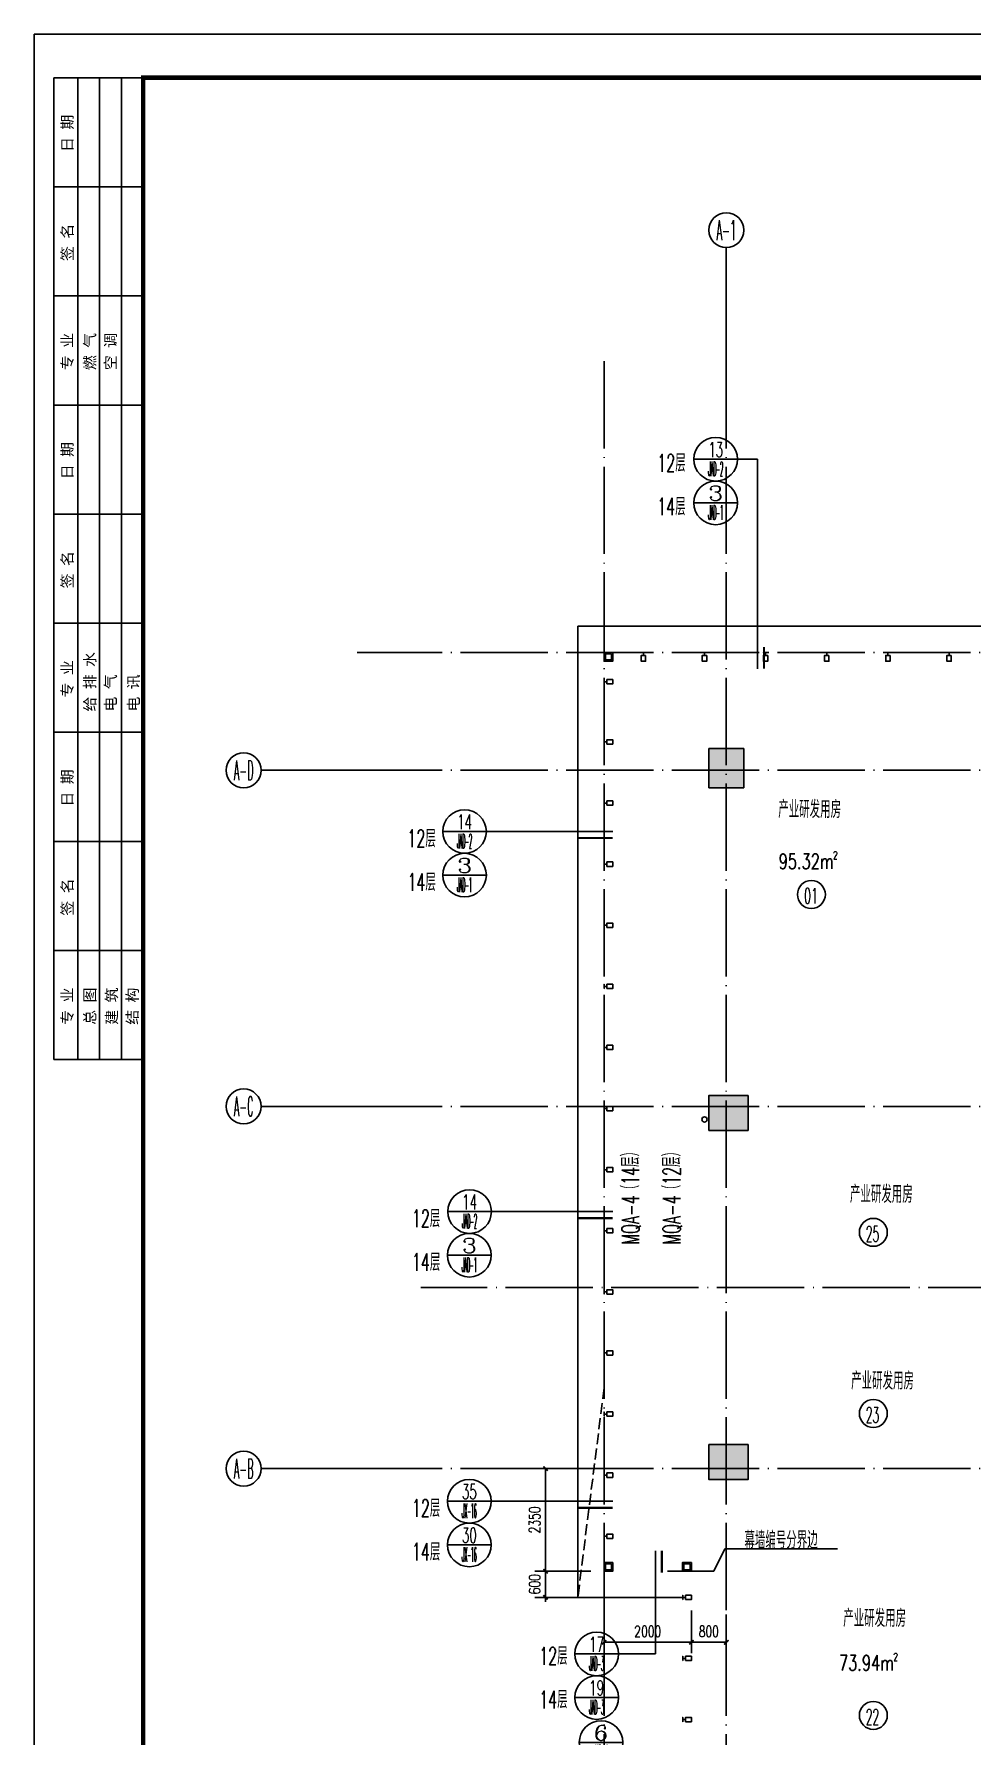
# Model space of a CAD drawing. Extents: x 1980812 to 2578970, y -669191 to 284498.
# Drawn here: x 1980812 to 2002292, y 36408 to 75405 of the extents above; entities that cross this region are included whole.
import ezdxf
from ezdxf.enums import TextEntityAlignment as Align

# ---------------------------------------------------------------- set-up
doc = ezdxf.new("R2010")
doc.units = 0
doc.header["$LTSCALE"] = 1000
doc.header["$MEASUREMENT"] = 0
doc.linetypes.add('DASH', pattern=[0.35, 0.25, -0.1])
doc.linetypes.add('DOTE', pattern=[2.42, 2, -0.2, 0.02, -0.2])
for name, color, linetype in [('AXIS', 3, 'Continuous'), ('AXIS_TEXT', 7, 'Continuous'), ('COLU', 6, 'Continuous'), ('COLU_HATCH', 251, 'Continuous'), ('CURTWALL', 2, 'Continuous'), ('dote', 1, 'DOTE'), ('EQUIP_地漏', 255, 'Continuous'), ('EQUIP_污水', 255, 'Continuous'), ('EQUIP_消火栓', 255, 'Continuous'), ('TK', 1, 'Continuous'), ('VALVE_喷淋', 255, 'Continuous'), ('VPIPE-喷淋', 220, 'Continuous'), ('VPIPE-废水', 30, 'Continuous'), ('VPIPE-污水', 50, 'Continuous'), ('VPIPE-消防', 20, 'Continuous'), ('VPIPE-雨水', 140, 'Continuous'), ('WINDOW', 2, 'Continuous'), ('幕墙编号', 14, 'Continuous'), ('房号', 231, 'Continuous'), ('房间名称', 7, 'Continuous'), ('看线', 66, 'Continuous'), ('空线', 3, 'Continuous'), ('窗户分隔', 133, 'Continuous'), ('节点', 3, 'Continuous'), ('详细标注', 231, 'Continuous')]:
    doc.layers.add(name, color=color, linetype=linetype)
doc.styles.add('_TCH_AXIS', font='COMPLEX', dxfattribs={"bigfont": 'GBCBIG'})
doc.styles.add('_TCH_DIM_T3', font='SIMPLEX', dxfattribs={"width": 0.705882, "bigfont": 'GBCBIG'})
doc.styles.add('COMP', font='COMPLEX.shx', dxfattribs={"bigfont": 'hztxt'})
doc.styles.add('COMPLEX', font='COMPLEX')
doc.styles.add('HZF', font='ROMANS2', dxfattribs={"width": 0.7, "bigfont": 'HZDF2'})
doc.styles.add('HZTXTW', font='txtw.shx', dxfattribs={"width": 0.6, "bigfont": 'hztxtw.shx'})
doc.styles.add('SONGTI', font='NSimSun.ttf', dxfattribs={"width": 1.1})
doc.dimstyles.new('_TCH_ARCH&&100', dxfattribs={"dimtxt": 255, "dimasz": 100, "dimexe": 250, "dimexo": 300, "dimgap": 122.5, "dimtad": 1, "dimdec": 0, "dimzin": 0, "dimdsep": 46, "dimtxsty": '_TCH_DIM_T3', "dimblk": 'ARCHTICK', "dimcen": 0.09, "dimclrt": 7, "dimazin": 2, "dimtfac": 1, "dimtdec": 0, "dimtix": 1, "dimtmove": 2, "dimatfit": 3, "dimfxl": 1, "dimtolj": 1, "dimtzin": 0, "dimarcsym": 0})

# ---------------------------------------------------------------- blocks, each defined once
blk = doc.blocks.new('会签栏0821')
at = {"layer": 'TK'}
for p, q in [((115148889, 23475903), (115148889, 23483403)), ((115148889, 23483403), (115150939, 23483403)), ((115149439, 23475903), (115149439, 23483403)), ((115149939, 23475903), (115149939, 23483403)), ((115150439, 23475903), (115150439, 23483403)), ((115150939, 23475903), (115150939, 23483403)), ((115148889, 23480903), (115150939, 23480903)), ((115148889, 23478403), (115150939, 23478403)), ((115148889, 23468403), (115148889, 23475903)), ((115148889, 23475903), (115150939, 23475903)), ((115149439, 23468403), (115149439, 23475903)), ((115149939, 23468403), (115149939, 23475903)), ((115150439, 23468403), (115150439, 23475903)), ((115150939, 23468403), (115150939, 23475903)), ((115148889, 23473403), (115150939, 23473403)), ((115148889, 23470903), (115150939, 23470903)), ((115148889, 23460903), (115148889, 23468403)), ((115148889, 23468403), (115150939, 23468403)), ((115149439, 23460903), (115149439, 23468403)), ((115149939, 23460903), (115149939, 23468403)), ((115150439, 23460903), (115150439, 23468403)), ((115150939, 23460903), (115150939, 23468403)), ((115148889, 23465903), (115150939, 23465903)), ((115148889, 23463403), (115150939, 23463403)), ((115148889, 23460903), (115150939, 23460903))]:
    blk.add_line(p, q, dxfattribs=at)
at = {"layer": 'TK', "style": 'SONGTI'}
for s, p in [('日 期', (115149324, 23481702)), ('签 名', (115149324, 23479202)), ('专 业', (115149324, 23476702)), ('燃 气', (115149842, 23476702)), ('空 调', (115150316, 23476702)), ('日 期', (115149324, 23474202)), ('签 名', (115149324, 23471702)), ('专 业', (115149324, 23469202)), ('给 排 水', (115149842, 23468880)), ('电 气', (115150316, 23468880)), ('电 讯', (115150842, 23468880)), ('日 期', (115149324, 23466702)), ('签 名', (115149324, 23464202)), ('专 业', (115149324, 23461702)), ('总 图', (115149842, 23461702)), ('建 筑', (115150342, 23461702)), ('结 构', (115150816, 23461702))]:
    blk.add_text(s, height=250, rotation=90, dxfattribs=at).set_placement(p)
blk = doc.blocks.new('_index')
blk.add_line((-0.5, 0), (0.5, 0))
blk.add_circle((0, 0), 0.5)
at = {"style": 'COMP'}
for tag, width, p, p2 in [('1', 2.333333, (-0.17, 0.05), (0.17, 0.05)), ('-', 1.166667, (-0.17, -0.39), (0.17, -0.39))]:
    blk.add_attdef(tag, text='', height=0.34, dxfattribs=dict(at, width=width)).set_placement(p, p2, align=Align.FIT)
blk = doc.blocks.new('_ArchTick')
at = {"color": 0, "linetype": 'ByBlock', "const_width": 0.4}
blk.add_lwpolyline([(-0.5, -0.5), (0.5, 0.5)], dxfattribs=at)
blk = doc.blocks.new('*D1699')
at = {"layer": 'Defpoints', "color": 0, "transparency": 16777216}
for p in [(-800, -19040), (0, -19040), (0, -19980)]:
    blk.add_point(p, dxfattribs=at)
at = {"layer": '详细标注', "color": 0, "lineweight": -2, "transparency": 16777216}
for p, q in [((-800, -19340), (-800, -20230)), ((0, -19340), (0, -20230)), ((-800, -19980), (0, -19980))]:
    blk.add_line(p, q, dxfattribs=at)
at = {"layer": '详细标注', "color": 0, "lineweight": -2, "transparency": 16777216, "xscale": 100, "yscale": 100, "zscale": 100, "rotation": 180}
blk.add_blockref('_ArchTick', (-800, -19980), dxfattribs=at)
at = {"layer": '详细标注', "color": 0, "lineweight": -2, "transparency": 16777216, "xscale": 100, "yscale": 100, "zscale": 100}
blk.add_blockref('_ArchTick', (0, -19980), dxfattribs=at)
at = {"layer": '详细标注', "color": 7, "transparency": 16777216, "insert": (-400, -19730), "char_height": 255, "attachment_point": 5, "style": '_TCH_DIM_T3'}
blk.add_mtext('\\A1;800', dxfattribs=at)
blk = doc.blocks.new('*D1700')
at = {"layer": 'Defpoints', "color": 0, "transparency": 16777216}
for p in [(-2800, -18950), (-800, -18950), (-800, -19980)]:
    blk.add_point(p, dxfattribs=at)
at = {"layer": '详细标注', "color": 0, "lineweight": -2, "transparency": 16777216}
for p, q in [((-2800, -19250), (-2800, -20230)), ((-800, -19250), (-800, -20230)), ((-2800, -19980), (-800, -19980))]:
    blk.add_line(p, q, dxfattribs=at)
at = {"layer": '详细标注', "color": 0, "lineweight": -2, "transparency": 16777216, "xscale": 100, "yscale": 100, "zscale": 100, "rotation": 180}
blk.add_blockref('_ArchTick', (-2800, -19980), dxfattribs=at)
at = {"layer": '详细标注', "color": 0, "lineweight": -2, "transparency": 16777216, "xscale": 100, "yscale": 100, "zscale": 100}
blk.add_blockref('_ArchTick', (-800, -19980), dxfattribs=at)
at = {"layer": '详细标注', "color": 7, "transparency": 16777216, "insert": (-1800, -19730), "char_height": 255, "attachment_point": 5, "style": '_TCH_DIM_T3'}
blk.add_mtext('\\A1;2000', dxfattribs=at)
blk = doc.blocks.new('*D1716')
at = {"layer": 'Defpoints', "color": 0, "transparency": 16777216}
for p in [(-4139, -16000), (-2800, -16000), (-2800, -18350)]:
    blk.add_point(p, dxfattribs=at)
at = {"layer": '详细标注', "color": 0, "lineweight": -2, "transparency": 16777216}
for p, q in [((-3100, -16000), (-4389, -16000)), ((-4139, -18350), (-4139, -16000)), ((-3100, -18350), (-4389, -18350))]:
    blk.add_line(p, q, dxfattribs=at)
at = {"layer": '详细标注', "color": 0, "lineweight": -2, "transparency": 16777216, "xscale": 100, "yscale": 100, "zscale": 100}
for p, rotation in [((-4139, -16000), 90), ((-4139, -18350), 270)]:
    blk.add_blockref('_ArchTick', p, dxfattribs=dict(at, rotation=rotation))
at = {"layer": '详细标注', "color": 7, "transparency": 16777216, "insert": (-4389, -17175), "char_height": 255, "attachment_point": 5, "rotation": 90, "style": '_TCH_DIM_T3'}
blk.add_mtext('\\A1;2350', dxfattribs=at)
blk = doc.blocks.new('*D1717')
at = {"layer": 'Defpoints', "color": 0, "transparency": 16777216}
for p in [(-2800, -18350), (-4139, -18950), (-2800, -18950)]:
    blk.add_point(p, dxfattribs=at)
at = {"layer": '详细标注', "color": 0, "lineweight": -2, "transparency": 16777216}
for p, q in [((-4139, -18350), (-4139, -18250)), ((-3100, -18350), (-4389, -18350)), ((-4139, -18350), (-4139, -18950)), ((-3100, -18950), (-4389, -18950)), ((-4139, -18950), (-4139, -19050))]:
    blk.add_line(p, q, dxfattribs=at)
at = {"layer": '详细标注', "color": 0, "lineweight": -2, "transparency": 16777216, "xscale": 100, "yscale": 100, "zscale": 100}
for p, rotation in [((-4139, -18350), 270), ((-4139, -18950), 90)]:
    blk.add_blockref('_ArchTick', p, dxfattribs=dict(at, rotation=rotation))
at = {"layer": '详细标注', "color": 7, "transparency": 16777216, "insert": (-4389, -18650), "char_height": 255, "attachment_point": 5, "rotation": 90, "style": '_TCH_DIM_T3'}
blk.add_mtext('\\A1;600', dxfattribs=at)
blk = doc.blocks.new('A$C18E54BEC')
at = {"layer": '房号'}
for centre in [(1948, -2845), (8552, -2845), (12751, -2845), (16930, -2845), (21221, -2845), (25201, -2845), (29613, -2845), (38033, -2845), (43698, -2845), (3367, -10586), (42972, -10732), (3367, -14737), (42823, -14927), (3367, -21655), (8716, -21655), (16897, -21655), (21288, -21655), (25379, -21655), (29498, -21655), (33902, -21655), (37926, -21655), (44696, -21655)]:
    blk.add_circle(centre, 320, dxfattribs=at)
at = {"layer": '房号', "style": 'HZTXTW', "width": 0.506757}
for s, p in [('01', (1784, -3055)), ('02', (8377, -3059)), ('03', (12576, -3059)), ('05', (16755, -3059)), ('06', (21046, -3059)), ('07', (25026, -3059)), ('08', (29438, -3059)), ('09', (37858, -3059)), ('10', (43523, -3059)), ('25', (3192, -10800)), ('11', (42797, -10945)), ('23', (3192, -14951)), ('12', (42648, -15140)), ('22', (3192, -21869)), ('21', (8541, -21869)), ('20', (16722, -21869)), ('19', (21113, -21869)), ('18', (25204, -21869)), ('17', (29323, -21869)), ('16', (33727, -21869)), ('15', (37751, -21869)), ('13', (44521, -21869))]:
    blk.add_text(s, height=358.4, dxfattribs=at).set_placement(p)
blk = doc.blocks.new('A$C312424F2')
at = {"layer": '房间名称', "style": 'HZTXTW', "width": 0.6}
for s, p in [('产业研发用房', (1909, -894)), ('产业研发用房', (43491, -645)), ('设备平台', (33952, -1171)), ('产业研发用房', (8600, -1537)), ('产业研发用房', (12889, -1537)), ('产业研发用房', (17000, -1537)), ('产业研发用房', (21200, -1537)), ('产业研发用房', (25400, -1537)), ('产业研发用房', (29600, -1537)), ('产业研发用房', (38000, -1537)), ('产业研发用房', (3551, -9712)), ('产业研发用房', (42805, -9712)), ('产业研发用房', (3578, -13987)), ('产业研发用房', (42805, -13987)), ('产业研发用房', (3397, -19428)), ('产业研发用房', (8600, -19787)), ('产业研发用房', (17000, -19874)), ('产业研发用房', (21200, -20019)), ('产业研发用房', (25400, -20019)), ('产业研发用房', (29600, -20019)), ('产业研发用房', (33842, -20061)), ('产业研发用房', (37809, -20061)), ('产业研发用房', (44718, -19773)), ('设备平台', (11753, -23541))]:
    blk.add_text(s, height=400, rotation=0.0006, dxfattribs=at).set_placement(p, align=Align.MIDDLE_CENTER)
blk = doc.blocks.new('11~17层墙柱')
at = {"layer": 'COLU_HATCH'}
h = blk.add_hatch(color=256, dxfattribs=at)
h.dxf.hatch_style = 1
h.paths.add_polyline_path([(-400, 23800), (400, 23800), (400, 22900), (-400, 22900)])
h = blk.add_hatch(color=256, dxfattribs=at)
h.dxf.hatch_style = 1
h.paths.add_polyline_path([(6100, 23800), (6900, 23800), (6900, 22900), (6100, 22900)])
h = blk.add_hatch(color=256, dxfattribs=at)
h.dxf.hatch_style = 1
h.paths.add_polyline_path([(14500, 23800), (15300, 23800), (15300, 22900), (14500, 22900)])
h = blk.add_hatch(color=256, dxfattribs=at)
h.dxf.hatch_style = 1
h.paths.add_polyline_path([(22900, 23800), (23700, 23800), (23700, 22900), (22900, 22900)])
h = blk.add_hatch(color=256, dxfattribs=at)
h.dxf.hatch_style = 1
h.paths.add_polyline_path([(31300, 23800), (32100, 23800), (32100, 22900), (31300, 22900)])
h = blk.add_hatch(color=256, dxfattribs=at)
h.dxf.hatch_style = 1
h.paths.add_polyline_path([(39700, 23800), (40500, 23800), (40500, 22900), (39700, 22900)])
h = blk.add_hatch(color=256, dxfattribs=at)
h.dxf.hatch_style = 1
h.paths.add_polyline_path([(46100, 23800), (46900, 23800), (46900, 22900), (46100, 22900)])
h = blk.add_hatch(color=256, dxfattribs=at)
h.dxf.hatch_style = 1
h.paths.add_polyline_path([(500, 15850), (-400, 15850), (-400, 15050), (500, 15050)])
h = blk.add_hatch(color=256, dxfattribs=at)
h.dxf.hatch_style = 1
h.paths.add_polyline_path([(15400, 15850), (15400, 15500), (10950, 15500), (10950, 15300), (10750, 15300), (10750, 7600), (10950, 7600), (10950, 7400), (15350, 7400), (15350, 7050), (10400, 7050), (10400, 15850)])
h = blk.add_hatch(color=256, dxfattribs=at)
h.dxf.hatch_style = 1
h.paths.add_polyline_path([(18550, 15850), (23650, 15850), (23650, 14850), (23450, 14850), (23450, 15500), (18550, 15500)])
h = blk.add_hatch(color=256, dxfattribs=at)
h.dxf.hatch_style = 1
h.paths.add_polyline_path([(26650, 15850), (26650, 14850), (26850, 14850), (26850, 15500), (29600, 15500), (29600, 15850)])
h = blk.add_hatch(color=256, dxfattribs=at)
h.dxf.hatch_style = 1
h.paths.add_polyline_path([(31600, 15500), (35450, 15500), (35450, 15300), (35650, 15300), (35650, 7600), (35450, 7600), (35450, 7400), (32250, 7400), (32250, 7050), (36000, 7050), (36000, 15850), (31600, 15850)])
h = blk.add_hatch(color=256, dxfattribs=at)
h.dxf.hatch_style = 1
h.paths.add_polyline_path([(46900, 15850), (46900, 15050), (46100, 15050), (46100, 15850)])
h = blk.add_hatch(color=256, dxfattribs=at)
h.dxf.hatch_style = 1
h.paths.add_polyline_path([(21250, 15500), (21250, 7400), (21050, 7400), (21050, 15500)])
h = blk.add_hatch(color=256, dxfattribs=at)
h.dxf.hatch_style = 1
h.paths.add_polyline_path([(29400, 15500), (29400, 7400), (29200, 7400), (29200, 15500)])
h = blk.add_hatch(color=256, dxfattribs=at)
h.dxf.hatch_style = 1
h.paths.add_polyline_path([(500, 7850), (-400, 7850), (-400, 7050), (500, 7050)])
h = blk.add_hatch(color=256, dxfattribs=at)
h.dxf.hatch_style = 1
h.paths.add_polyline_path([(18450, 7050), (23650, 7050), (23650, 8050), (23450, 8050), (23450, 7400), (18450, 7400)])
h = blk.add_hatch(color=256, dxfattribs=at)
h.dxf.hatch_style = 1
h.paths.add_polyline_path([(26650, 8050), (26850, 8050), (26850, 7400), (29400, 7400), (29400, 7050), (26650, 7050)])
h = blk.add_hatch(color=256, dxfattribs=at)
h.dxf.hatch_style = 1
h.paths.add_polyline_path([(46100, 7050), (46100, 7850), (46900, 7850), (46900, 7050)])
h = blk.add_hatch(color=256, dxfattribs=at)
h.dxf.hatch_style = 1
h.paths.add_polyline_path([(-400, 450), (400, 450), (400, -450), (-400, -450)])
h = blk.add_hatch(color=256, dxfattribs=at)
h.dxf.hatch_style = 1
h.paths.add_polyline_path([(6100, 450), (6900, 450), (6900, -450), (6100, -450)])
h = blk.add_hatch(color=256, dxfattribs=at)
h.dxf.hatch_style = 1
h.paths.add_polyline_path([(14500, 450), (15300, 450), (15300, -450), (14500, -450)])
h = blk.add_hatch(color=256, dxfattribs=at)
h.dxf.hatch_style = 1
h.paths.add_polyline_path([(22900, 450), (23700, 450), (23700, -450), (22900, -450)])
h = blk.add_hatch(color=256, dxfattribs=at)
h.dxf.hatch_style = 1
h.paths.add_polyline_path([(31300, 450), (32100, 450), (32100, -450), (31300, -450)])
h = blk.add_hatch(color=256, dxfattribs=at)
h.dxf.hatch_style = 1
h.paths.add_polyline_path([(39700, 200), (40500, 200), (40500, -700), (39700, -700)])
h = blk.add_hatch(color=256, dxfattribs=at)
h.dxf.hatch_style = 1
h.paths.add_polyline_path([(46100, -600), (46100, 300), (46900, 300), (46900, -600)])
at = {"layer": 'COLU'}
blk.add_line((35450, 15500), (35450, 15300), dxfattribs=at)
for points in [[(-400, 23800), (400, 23800), (400, 22900), (-400, 22900)], [(6100, 23800), (6900, 23800), (6900, 22900), (6100, 22900)], [(14500, 23800), (15300, 23800), (15300, 22900), (14500, 22900)], [(22900, 23800), (23700, 23800), (23700, 22900), (22900, 22900)], [(31300, 23800), (32100, 23800), (32100, 22900), (31300, 22900)], [(39700, 23800), (40500, 23800), (40500, 22900), (39700, 22900)], [(46100, 23800), (46900, 23800), (46900, 22900), (46100, 22900)], [(500, 15850), (-400, 15850), (-400, 15050), (500, 15050)], [(15400, 15850), (15400, 15500), (10950, 15500), (10950, 15300), (10750, 15300), (10750, 7600), (10950, 7600), (10950, 7400), (15350, 7400), (15350, 7050), (10400, 7050), (10400, 15850)], [(23650, 14850), (23650, 15850), (18550, 15850), (18550, 15500), (21050, 15500), (21050, 7400), (18450, 7400), (18450, 7050), (23650, 7050), (23650, 8050), (23450, 8050), (23450, 7400), (21250, 7400), (21250, 15500), (23450, 15500), (23450, 14850)], [(29600, 15850), (29600, 15500), (29400, 15500), (29400, 7400), (29400, 7400), (29400, 7050), (26650, 7050), (26650, 8050), (26850, 8050), (26850, 7400), (29200, 7400), (29200, 15500), (26850, 15500), (26850, 14850), (26650, 14850), (26650, 15850)], [(31600, 15500), (35450, 15500), (35450, 15300), (35650, 15300), (35650, 7600), (35450, 7600), (35450, 7400), (32250, 7400), (32250, 7050), (36000, 7050), (36000, 15850), (31600, 15850)], [(46900, 15850), (46900, 15050), (46100, 15050), (46100, 15850)], [(500, 7850), (-400, 7850), (-400, 7050), (500, 7050)], [(46100, 7050), (46100, 7850), (46900, 7850), (46900, 7050)], [(-400, 450), (400, 450), (400, -450), (-400, -450)], [(6100, 450), (6900, 450), (6900, -450), (6100, -450)], [(14500, 450), (15300, 450), (15300, -450), (14500, -450)], [(22900, 450), (23700, 450), (23700, -450), (22900, -450)], [(31300, 450), (32100, 450), (32100, -450), (31300, -450)], [(39700, 200), (40500, 200), (40500, -700), (39700, -700)], [(46100, -600), (46100, 300), (46900, 300), (46900, -600)]]:
    blk.add_lwpolyline(points, close=True, dxfattribs=at)
blk = doc.blocks.new('灭火器')
at = {"layer": 'VALVE_喷淋'}
for points in [[(-87, 50), (-156, 170), (-225, 50)], [(225, 50), (156, 170), (87, 50)]]:
    blk.add_hatch(color=8, dxfattribs=at).paths.add_polyline_path(points)
at = {"layer": 'EQUIP_消火栓'}
for p, q in [((-156, 270), (-312, 0)), ((-156, 170), (-225, 50)), ((-225, 50), (-87, 50)), ((0, 0), (-156, 270)), ((-87, 50), (-156, 170)), ((156, 270), (0, 0)), ((0, 0), (312, 0)), ((156, 170), (87, 50)), ((87, 50), (225, 50)), ((312, 0), (156, 270)), ((225, 50), (156, 170)), ((-312, 0), (0, 0))]:
    blk.add_line(p, q, dxfattribs=at)
blk = doc.blocks.new('$TwtSys$00000434')
for p, q in [((-0.5, 0.5), (-0.5, -0.5)), ((-0.5, -0.5), (0.5, 0.5)), ((0.5, 0.5), (-0.5, 0.5)), ((0.5, -0.5), (0.5, 0.5)), ((-0.5, -0.5), (0.5, -0.5))]:
    blk.add_line(p, q)
blk.add_solid([(0.5, -0.5), (0.5, 0.5), (-0.5, -0.5)])
blk = doc.blocks.new('$TwtSys$00000141')
for p, q in [((-94, 8), (-10, 92)), ((-94, 8), (-10, 92)), ((-87, -35), (35, 87)), ((-87, -35), (35, 87)), ((-66, -66), (66, 66)), ((-66, -66), (66, 66)), ((-32, -87), (88, 33)), ((-32, -87), (88, 33)), ((11, -92), (92, -11)), ((11, -92), (92, -11))]:
    blk.add_line(p, q)
blk.add_circle((0, 0), 94)
blk.add_circle((0, 0), 94)
blk = doc.blocks.new('$TwtSys$00000132')
at = {"elevation": 0}
blk.add_lwpolyline([(7, -101, -0.575183), (0, 0, 0.604745), (-11, 101, 16.924828)], format="xyb", dxfattribs=at)
blk = doc.blocks.new('A$C2FD3609A')
at = {"layer": 'VPIPE-喷淋', "linetype": 'Continuous'}
for centre, radius in [((32308, 796), 36), ((15050, -12600), 90), ((15050, -12800), 90), ((15050, -13000), 90)]:
    blk.add_circle(centre, radius, dxfattribs=at)
at = {"layer": 'VPIPE-废水', "linetype": 'Continuous'}
for centre in [(32173, 930), (14600, 600), (14600, 600), (14250, -11700), (32000, -23850), (14418, -24430)]:
    blk.add_circle(centre, 60, dxfattribs=at)
at = {"layer": 'VPIPE-污水', "linetype": 'Continuous'}
for centre in [(15050, -12150), (15050, -12400)]:
    blk.add_circle(centre, 60, dxfattribs=at)
at = {"layer": 'VPIPE-消防', "linetype": 'Continuous'}
for centre in [(6700, -5450), (36100, -5450), (14550, -10800), (14550, -10800), (6700, -18250), (36100, -18250)]:
    blk.add_circle(centre, 60, dxfattribs=at)
at = {"layer": 'VPIPE-雨水', "linetype": 'Continuous'}
for centre in [(6750, 600), (23550, 600), (39850, 600), (46300, -500), (-500, -8000), (46000, -15700), (-300, -23900), (6750, -23950), (23550, -23900), (40350, -24150)]:
    blk.add_circle(centre, 60, dxfattribs=at)
at = {"layer": 'EQUIP_地漏', "yscale": -1, "rotation": 180.0000000027541}
for p in [(32423, 930), (14500, -11700)]:
    blk.add_blockref('$TwtSys$00000141', p, dxfattribs=at)
at = {"layer": 'EQUIP_地漏'}
blk.add_blockref('$TwtSys$00000141', (14168, -24430), dxfattribs=at)
at = {"layer": 'EQUIP_污水', "yscale": -1, "rotation": 180.0000000000055}
blk.add_blockref('$TwtSys$00000132', (15697, -12150), dxfattribs=at)
at = {"layer": 'EQUIP_消火栓', "yscale": 240, "zscale": 650.0000000000002}
for p, xscale, rotation in [((6925, -5670), 650.0000000000002, 179.9999984285999), ((36325, -5670), 650.0000000000002, 179.9999984285999), ((14775, -10580), -650.0000000000002, 1.571400130018219e-06), ((14775, -10580), -650.0000000000002, 1.571400130018219e-06), ((6925, -18030), -650.0000000000002, 1.571400130018219e-06), ((36325, -18030), -650.0000000000002, 1.571400130018219e-06)]:
    blk.add_blockref('$TwtSys$00000434', p, dxfattribs=dict(at, xscale=xscale, rotation=rotation))
at = {"layer": 'EQUIP_消火栓', "xscale": -1, "rotation": 180}
for p in [(6925, -5790), (36325, -5790)]:
    blk.add_blockref('灭火器', p, dxfattribs=at)
at = {"layer": 'EQUIP_消火栓'}
for p in [(14775, -10460), (14775, -10460), (6925, -17910), (36325, -17910)]:
    blk.add_blockref('灭火器', p, dxfattribs=at)
blk = doc.blocks.new('竖梃0903')
at = {"layer": '窗户分隔'}
blk.add_line((115028288, 22648046), (115028222, 22648046), dxfattribs=at)
for points in [[(115028222, 22648096), (115028225, 22648096), (115028225, 22647996), (115028222, 22647996)], [(115028288, 22648096), (115028422, 22648096), (115028422, 22647996), (115028288, 22647996)]]:
    blk.add_lwpolyline(points, close=True, dxfattribs=at)
blk = doc.blocks.new('_AXISO')
blk.add_circle((0, 0), 0.5)
at = {"layer": 'AXIS_TEXT', "style": 'COMPLEX', "width": 1.041667}
blk.add_attdef('A', text='', height=0.56, dxfattribs=at).set_placement((-0.25, -0.28), (0.25, -0.28), align=Align.FIT)
blk = doc.blocks.new('A$C4923384A')
at = {"layer": 'CURTWALL'}
for points in [[(-2600, 2700), (-2800, 2700), (-2800, 2500), (-2600, 2500)], [(-2630, 2670), (-2770, 2670), (-2770, 2530), (-2630, 2530)], [(-2600, -18150), (-2800, -18150), (-2800, -18350), (-2600, -18350)], [(-2630, -18180), (-2770, -18180), (-2770, -18320), (-2630, -18320)], [(-800, -18150), (-1000, -18150), (-1000, -18350), (-800, -18350)], [(-830, -18180), (-970, -18180), (-970, -18320), (-830, -18320)]]:
    blk.add_lwpolyline(points, close=True, dxfattribs=at)
at = {"layer": '看线', "color": 2}
for p, q in [((-3400, -18950), (-3400, 3300)), ((-3400, 3300), (32850, 3300)), ((-1000, -18950), (-3400, -18950))]:
    blk.add_line(p, q, dxfattribs=at)
at = {"layer": '看线', "color": 2, "linetype": 'DASH'}
blk.add_line((-2800, -14150), (-3401.1, -18950), dxfattribs=at)
at = {"layer": '房间名称', "style": 'HZF', "width": 0.7}
for s, height, p in [('95.32m', 350, (1829.2, -2085.1)), ('2', 175, (2495.9, -1947.1)), ('73.94m', 350, (3210.7, -20451.1)), ('2', 175, (3877.4, -20313.1))]:
    blk.add_text(s, height=height, dxfattribs=at).set_placement(p, align=Align.MIDDLE_CENTER)
at = {"layer": '详细标注'}
for p1, p2, distance, picture, middle in [((-2800, -18350), (-2800, -16000), 1339.1, '*D1716', (-4389.1, -17175)), ((-2800, -18350), (-2800, -18950), -1339.1, '*D1717', (-4389.1, -18650)), ((-2800, -18950), (-800, -18950), -1030.1, '*D1700', (-1800, -19730.1)), ((-800, -19040), (0, -19040), -940.1, '*D1699', (-400, -19730.1))]:
    dim = blk.add_aligned_dim(p1=p1, p2=p2, distance=distance, dimstyle='_TCH_ARCH&&100', dxfattribs=at)
    dim.commit()
    dim.dimension.update_dxf_attribs({"geometry": picture, "text_midpoint": middle})

msp = doc.modelspace()

# ---------------------------------------------------------------- linework, layer by layer
at = {"layer": 'AXIS'}
for p, q in [((1996666.5, 67420.4), (1996666.5, 70511.2)), ((1989843, 58534), (1986011.9, 58534)), ((1989843, 50834), (1986011.9, 50834)), ((1989843, 42534), (1986011.9, 42534))]:
    msp.add_line(p, q, dxfattribs=at)
at = {"layer": 'dote'}
for p, q in [((1993866.5, 67911.2), (1993866.5, 25810.3)), ((1996666.5, 67911.2), (1996666.5, 25810.3)), ((2053077.2, 61234), (1988210.3, 61234)), ((2053079.9, 58534), (1988213, 58534)), ((2053079.9, 50834), (1988213, 50834)), ((2005712.7, 46684), (1989668.7, 46684)), ((2053079.9, 42534), (1988213, 42534))]:
    msp.add_line(p, q, dxfattribs=at)
at = {"layer": 'TK'}
msp.add_lwpolyline([(1980812.3, 75404.8), (2064912.3, 75404.8), (2064912.3, 16004.8), (1980812.3, 16004.8)], close=True, dxfattribs=at)
at = {"layer": 'TK', "const_width": 100}
msp.add_lwpolyline([(2063912.3, 17004.8), (2063912.3, 74404.8), (1983312.3, 74404.8), (1983312.3, 17004.8)], close=True, dxfattribs=at)
at = {"layer": '幕墙编号'}
for p, q in [((1996380.3, 40184), (1996635.7, 40694.2)), ((1996635.7, 40694.2), (1999213.1, 40694.2)), ((1995320.6, 40184), (1996380.3, 40184))]:
    msp.add_line(p, q, dxfattribs=at)
at = {"layer": '节点'}
for p, q in [((1997378.6, 65662.2), (1996285.5, 65662.2)), ((1997378.6, 60862.5), (1997378.6, 65662.2)), ((1994066.5, 57132.2), (1990171.3, 57132.2)), ((1994066.5, 48424), (1990281.8, 48424)), ((1994066.5, 41786.2), (1990281.8, 41786.2)), ((1995041.2, 40651.3), (1995041.2, 38288.7)), ((1995041.2, 38288.7), (1994196.7, 38288.7))]:
    msp.add_line(p, q, dxfattribs=at)
at = {"layer": '节点', "ltscale": 0.5, "const_width": 50}
for points in [[(1997528.6, 60862.5), (1997528.6, 61362.5)], [(1994066.5, 56982.2), (1993288.5, 56982.2)], [(1994066.5, 48274), (1993288.5, 48274)], [(1994066.5, 41636.2), (1993288.5, 41636.2)], [(1995191.2, 40651.3), (1995191.2, 40151.3)]]:
    msp.add_lwpolyline(points, dxfattribs=at)

# ---------------------------------------------------------------- block references
at = {"layer": 'AXIS'}
ref = msp.add_blockref('_AXISO', (1996666.5, 70911.2), dxfattribs=dict(at, xscale=800, yscale=800, zscale=800))
ref.add_attrib('A', 'A-1', dxfattribs={"layer": 'AXIS_TEXT', "height": 452.55, "style": '_TCH_AXIS', "width": 0.375}).set_placement((1996440.2, 70684.9), (1996892.8, 70684.9), align=Align.FIT)
ref = msp.add_blockref('_AXISO', (1985611.9, 58534), dxfattribs=dict(at, xscale=800, yscale=800, zscale=800))
ref.add_attrib('A', 'A-D', dxfattribs={"layer": 'AXIS_TEXT', "height": 452.55, "style": '_TCH_AXIS', "width": 0.328125}).set_placement((1985385.7, 58307.7), (1985838.2, 58307.7), align=Align.FIT)
ref = msp.add_blockref('_AXISO', (1985611.9, 50834), dxfattribs=dict(at, xscale=800, yscale=800, zscale=800))
ref.add_attrib('A', 'A-C', dxfattribs={"layer": 'AXIS_TEXT', "height": 452.55, "style": '_TCH_AXIS', "width": 0.33871}).set_placement((1985385.7, 50607.7), (1985838.2, 50607.7), align=Align.FIT)
ref = msp.add_blockref('_AXISO', (1985611.9, 42534), dxfattribs=dict(at, xscale=800, yscale=800, zscale=800))
ref.add_attrib('A', 'A-B', dxfattribs={"layer": 'AXIS_TEXT', "height": 452.55, "style": '_TCH_AXIS', "width": 0.328125}).set_placement((1985385.7, 42307.7), (1985838.2, 42307.7), align=Align.FIT)
at = {"layer": 'COLU'}
msp.add_blockref('11~17层墙柱', (1996666.5, 35234), dxfattribs=at)
at = {"layer": 'EQUIP_地漏'}
msp.add_blockref('A$C2FD3609A', (1996666.5, 58534), dxfattribs=at)
at = {"layer": 'TK'}
msp.add_blockref('会签栏0821', (-113167626.7, -23408998.2), dxfattribs=at)
at = {"layer": 'WINDOW', "rotation": 270}
for p in [(-20653279.3, 115089455.8), (-20651879.3, 115089455.8), (-20650479.3, 115089455.8), (-20649079.3, 115089455.8), (-20647679.3, 115089455.8), (-20646279.3, 115089455.8)]:
    msp.add_blockref('竖梃0903', p, dxfattribs=at)
at = {"layer": 'WINDOW', "xscale": -1, "rotation": 180}
for p in [(-113034355.2, 22708609.8), (-113034355.2, 22707229.8), (-113034355.2, 22705829.8), (-113034355.2, 22704429.8), (-113034355.2, 22703029.8), (-113034355.2, 22701629.8), (-113034355.2, 22700229.8), (-113034355.2, 22698829.8), (-113034355.2, 22697429.8), (-113034355.2, 22696029.8), (-113034355.2, 22694629.8), (-113034355.2, 22693229.8), (-113034355.2, 22691829.8), (-113034355.2, 22690429.8), (-113034355.2, 22689029.8), (-113032555.2, 22687629.8), (-113032555.2, 22686229.8), (-113032555.2, 22684829.8)]:
    msp.add_blockref('竖梃0903', p, dxfattribs=at)
at = {"layer": '房号'}
msp.add_blockref('A$C18E54BEC', (1996666.5, 58534), dxfattribs=at)
at = {"layer": '房间名称'}
msp.add_blockref('A$C312424F2', (1996666.5, 58534), dxfattribs=at)
at = {"layer": '空线'}
msp.add_blockref('A$C4923384A', (1996666.5, 58534), dxfattribs=at)
at = {"layer": '节点', "ltscale": 0.5}
ref = msp.add_blockref('_index', (1996422.5, 65662.2), dxfattribs=dict(at, xscale=-1000.000000050349, yscale=1000.000000050349, zscale=1000.000000050349))
ref.add_attrib('1', '13', dxfattribs={"layer": '0', "height": 340, "style": 'COMP', "width": 0.724138}).set_placement((1996252.5, 65712.2), (1996592.5, 65712.2), align=Align.FIT)
ref.add_attrib('-', 'JAD-2', dxfattribs={"layer": '0', "height": 340, "style": 'COMP', "width": 0.214286}).set_placement((1996252.5, 65272.2), (1996592.5, 65272.2), align=Align.FIT)
ref = msp.add_blockref('_index', (1996422.5, 64662.2), dxfattribs=dict(at, xscale=-1000.000000050349, yscale=1000.000000050349, zscale=1000.000000050349))
ref.add_attrib('1', '3', dxfattribs={"layer": '0', "height": 340, "style": 'COMP', "width": 1.5}).set_placement((1996252.5, 64712.2), (1996592.5, 64712.2), align=Align.FIT)
ref.add_attrib('-', 'JAD-1', dxfattribs={"layer": '0', "height": 340, "style": 'COMP', "width": 0.225806}).set_placement((1996252.5, 64272.2), (1996592.5, 64272.2), align=Align.FIT)
ref = msp.add_blockref('_index', (1990671.3, 57132.2), dxfattribs=dict(at, xscale=1000.000000050349, yscale=1000.000000050349, zscale=1000.000000050349))
ref.add_attrib('1', '14', dxfattribs={"layer": '0', "height": 340, "rotation": 360, "style": 'COMP', "width": 0.677419}).set_placement((1990501.3, 57182.2), (1990841.3, 57182.2), align=Align.FIT)
ref.add_attrib('-', 'JAD-2', dxfattribs={"layer": '0', "height": 340, "style": 'COMP', "width": 0.214286}).set_placement((1990501.3, 56742.2), (1990841.3, 56742.2), align=Align.FIT)
ref = msp.add_blockref('_index', (1990671.3, 56132.2), dxfattribs=dict(at, xscale=1000.000000050349, yscale=1000.000000050349, zscale=1000.000000050349))
ref.add_attrib('1', '3', dxfattribs={"layer": '0', "height": 340, "rotation": 360, "style": 'COMP', "width": 1.5}).set_placement((1990501.3, 56182.2), (1990841.3, 56182.2), align=Align.FIT)
ref.add_attrib('-', 'JAD-1', dxfattribs={"layer": '0', "height": 340, "style": 'COMP', "width": 0.225806}).set_placement((1990501.3, 55742.2), (1990841.3, 55742.2), align=Align.FIT)
ref = msp.add_blockref('_index', (1990786.4, 48424), dxfattribs=dict(at, xscale=1000.000000050349, yscale=1000.000000050349, zscale=1000.000000050349))
ref.add_attrib('1', '14', dxfattribs={"layer": '0', "height": 340, "rotation": 360, "style": 'COMP', "width": 0.677419}).set_placement((1990616.4, 48474), (1990956.4, 48474), align=Align.FIT)
ref.add_attrib('-', 'JAD-2', dxfattribs={"layer": '0', "height": 340, "style": 'COMP', "width": 0.214286}).set_placement((1990616.4, 48034), (1990956.4, 48034), align=Align.FIT)
ref = msp.add_blockref('_index', (1990781.8, 47424), dxfattribs=dict(at, xscale=1000.000000050349, yscale=1000.000000050349, zscale=1000.000000050349))
ref.add_attrib('1', '3', dxfattribs={"layer": '0', "height": 340, "rotation": 360, "style": 'COMP', "width": 1.5}).set_placement((1990611.8, 47474), (1990951.8, 47474), align=Align.FIT)
ref.add_attrib('-', 'JAD-1', dxfattribs={"layer": '0', "height": 340, "style": 'COMP', "width": 0.225806}).set_placement((1990611.8, 47034), (1990951.8, 47034), align=Align.FIT)
ref = msp.add_blockref('_index', (1990781.8, 41786.2), dxfattribs=dict(at, xscale=1000.000000050349, yscale=1000.000000050349, zscale=1000.000000050349))
ref.add_attrib('1', '35', dxfattribs={"layer": '0', "height": 340, "rotation": 360, "style": 'COMP', "width": 0.636364}).set_placement((1990611.8, 41836.2), (1990951.8, 41836.2), align=Align.FIT)
ref.add_attrib('-', 'JX-16', dxfattribs={"layer": '0', "height": 340, "style": 'COMP', "width": 0.233333}).set_placement((1990611.8, 41396.2), (1990951.8, 41396.2), align=Align.FIT)
ref = msp.add_blockref('_index', (1990781.8, 40786.2), dxfattribs=dict(at, xscale=1000.000000050349, yscale=1000.000000050349, zscale=1000.000000050349))
ref.add_attrib('1', '30', dxfattribs={"layer": '0', "height": 340, "rotation": 360, "style": 'COMP', "width": 0.636364}).set_placement((1990611.8, 40836.2), (1990951.8, 40836.2), align=Align.FIT)
ref.add_attrib('-', 'JX-16', dxfattribs={"layer": '0', "height": 340, "style": 'COMP', "width": 0.233333}).set_placement((1990611.8, 40396.2), (1990951.8, 40396.2), align=Align.FIT)
ref = msp.add_blockref('_index', (1993696.7, 38288.7), dxfattribs=dict(at, xscale=1000.000000050349, yscale=1000.000000050349, zscale=1000.000000050349))
ref.add_attrib('1', '17', dxfattribs={"layer": '0', "height": 340, "rotation": 360, "style": 'COMP', "width": 0.724138}).set_placement((1993526.7, 38338.7), (1993866.7, 38338.7), align=Align.FIT)
ref.add_attrib('-', 'JAD-3', dxfattribs={"layer": '0', "height": 340, "style": 'COMP', "width": 0.214286}).set_placement((1993526.7, 37898.7), (1993866.7, 37898.7), align=Align.FIT)
ref = msp.add_blockref('_index', (1993696.7, 37288.7), dxfattribs=dict(at, xscale=1000.000000050349, yscale=1000.000000050349, zscale=1000.000000050349))
ref.add_attrib('1', '19', dxfattribs={"layer": '0', "height": 340, "rotation": 360, "style": 'COMP', "width": 0.724138}).set_placement((1993526.7, 37338.7), (1993866.7, 37338.7), align=Align.FIT)
ref.add_attrib('-', 'JAD-3', dxfattribs={"layer": '0', "height": 340, "style": 'COMP', "width": 0.214286}).set_placement((1993526.7, 36898.7), (1993866.7, 36898.7), align=Align.FIT)
ref = msp.add_blockref('_index', (1993798.4, 36257.4), dxfattribs=dict(at, xscale=-1000.000000050349, yscale=1000.000000050349, zscale=1000.000000050349))
ref.add_attrib('1', '6', dxfattribs={"layer": '0', "height": 340, "style": 'COMP', "width": 1.5}).set_placement((1993628.4, 36307.4), (1993968.4, 36307.4), align=Align.FIT)
ref.add_attrib('-', 'JAD-1', dxfattribs={"layer": '0', "height": 340, "style": 'COMP', "width": 0.225806}).set_placement((1993628.4, 35867.4), (1993968.4, 35867.4), align=Align.FIT)

# ---------------------------------------------------------------- texts
at = {"layer": '幕墙编号', "style": 'HZTXTW', "width": 0.6}
for s, rotation, p in [('MQA-4（14层）', 90.00057, (1994471, 48795.3)), ('MQA-4（12层）', 90.00057, (1995413.9, 48795.3)), ('幕墙编号分界边', 0.00057, (1997920.8, 40894.2))]:
    msp.add_text(s, height=400, rotation=rotation, dxfattribs=at).set_placement(p, align=Align.MIDDLE_CENTER)
at = {"layer": '房间名称', "style": 'HZTXTW', "width": 0.6}
for s, rotation, p in [('12层', 359.99943, (1995410.7, 65576.9)), ('14层', 359.99943, (1995410, 64576.9)), ('12层', 0.00057, (1989688, 56973)), ('14层', 0.00057, (1989688.7, 55973)), ('12层', 0.00057, (1989791.1, 48264.8)), ('14层', 0.00057, (1989791.8, 47264.8)), ('12层', 0.00057, (1989791.1, 41627)), ('14层', 0.00057, (1989791.8, 40627)), ('12层', 0.00057, (1992707.1, 38241.1)), ('14层', 0.00057, (1992707.8, 37241.1))]:
    msp.add_text(s, height=400, rotation=rotation, dxfattribs=at).set_placement(p, align=Align.MIDDLE_CENTER)

doc.saveas('drawing.dxf')
